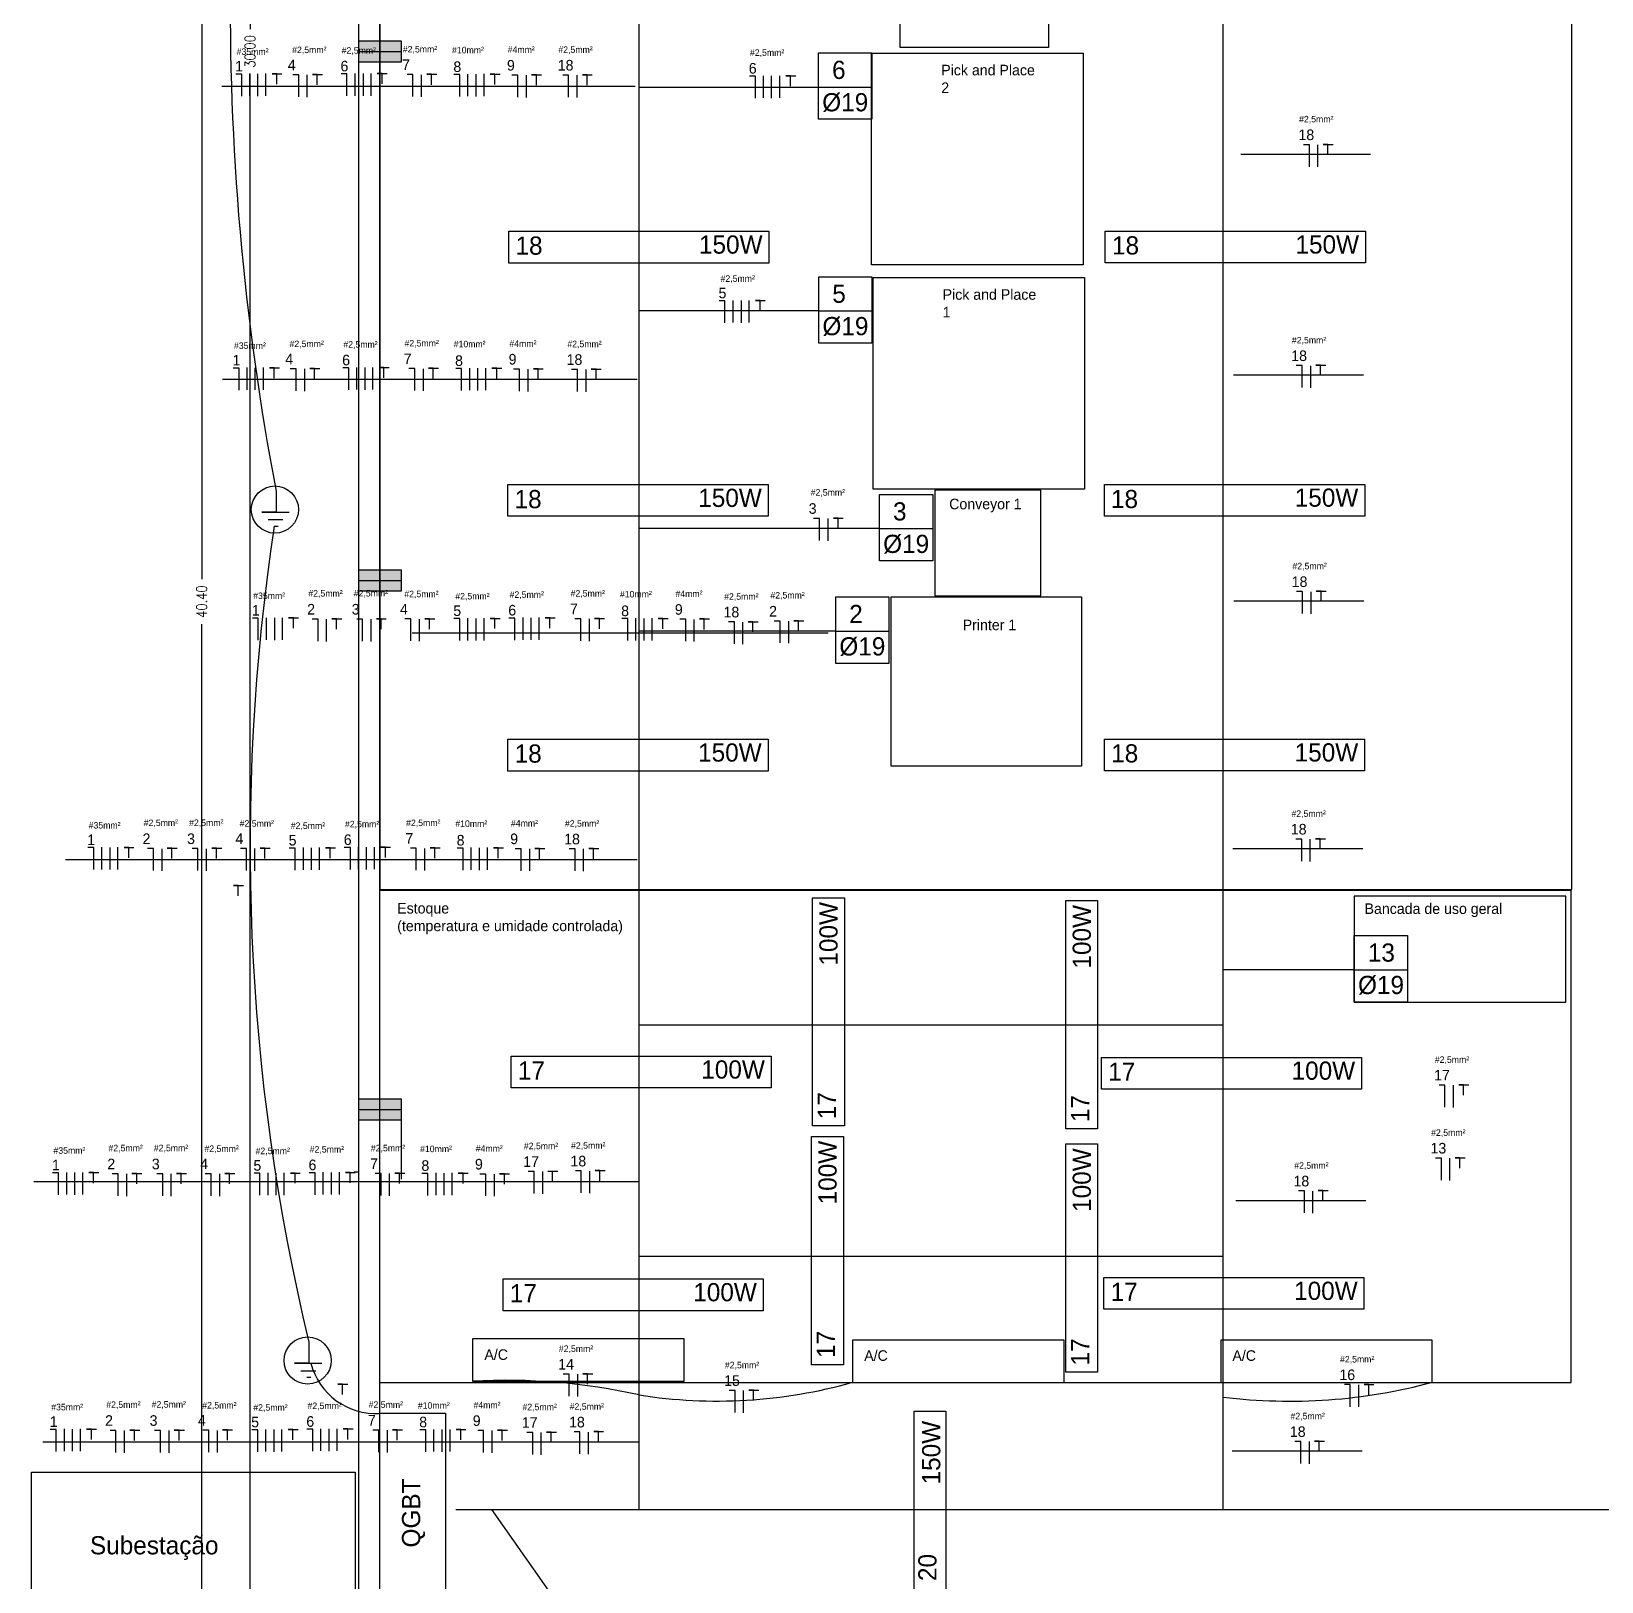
# Model space of a CAD drawing. Extents: x -4780 to 4154, y -1673 to 3208.
# Drawn here: x 557.75 to 572.59, y -464.11 to -449.46 of the extents above; entities that cross this region are included whole.
import ezdxf

# ---------------------------------------------------------------- set-up
doc = ezdxf.new("R2010")
doc.units = 0
doc.header["$MEASUREMENT"] = 0
doc.header["$PDMODE"] = 34
for name, color, linetype in [('Condutores', 6, 'Continuous'), ('COTAS', 5, 'Continuous'), ('eletrico', 3, 'Continuous'), ('ELETROCALHAS', 3, 'TRACKS'), ('ELÉTRICO', 3, 'Continuous'), ('FUND-ESTACA20T', 30, 'Continuous'), ('MAQUINAS', 7, 'Continuous'), ('PENA01', 1, 'Continuous'), ('PENA02', 2, 'Continuous'), ('pena06', 4, 'Continuous')]:
    doc.layers.add(name, color=color, linetype=linetype)
doc.styles.add('CALIXTO', font='txt')
doc.styles.add('PADRÃO', font='', dxfattribs={"height": 0.2})
doc.styles.add('REGUA80', font='GOTHIC.TTF')
doc.styles.add('ROMANS', font='romand.shx', dxfattribs={"width": 0.8})
doc.styles.get('PADRÃO').set_extended_font_data('AvantGarde Bk BT')
doc.linetypes.add('TRACKS', pattern='A,0.15,[130,ltypeshp.shx,S=0.25,R=0,X=0,Y=0],0.15', length=0.3)
doc.dimstyles.new('CORTE100', dxfattribs={"dimtxt": 0.1, "dimasz": 0.04, "dimexe": 0.08, "dimexo": 0.02, "dimgap": 0.05, "dimtad": 0, "dimzin": 4, "dimdsep": 46, "dimtxsty": 'ROMANS', "dimblk1": 'DOT', "dimblk2": 'DOT', "dimsah": 1, "dimcen": 0.09, "dimclrd": 30, "dimclre": 30, "dimclrt": 5, "dimadec": 0, "dimazin": 0, "dimtfac": 1, "dimtofl": 0, "dimtmove": 2, "dimatfit": 3, "dimldrblk": 'DOT', "dimfxl": 1, "dimtolj": 1, "dimtzin": 0, "dimarcsym": 0})
doc.dimstyles.new('INTERNA', dxfattribs={"dimscale": 0, "dimtxt": 0.15, "dimasz": 0.1, "dimexe": 0.1, "dimexo": 0.16, "dimgap": 0.09, "dimtad": 1, "dimzin": 4, "dimdsep": 46, "dimtxsty": 'ROMANS', "dimblk1": 'OBLIQUE', "dimblk2": 'OBLIQUE', "dimsah": 1, "dimcen": 0.09, "dimse1": 1, "dimse2": 1, "dimsd1": 1, "dimsd2": 1, "dimclrd": 4, "dimclre": 4, "dimadec": 0, "dimazin": 0, "dimtfac": 0.666667, "dimtofl": 0, "dimtmove": 2, "dimatfit": 3, "dimldrblk": 'OBLIQUE', "dimfxl": 1, "dimtolj": 1, "dimtzin": 0, "dimarcsym": 0})

# ---------------------------------------------------------------- blocks, each defined once
blk = doc.blocks.new('DOT')
at = {"layer": 'PENA01', "color": 0, "linetype": 'ByBlock'}
blk.add_line((-0.5, 0), (-1, 0), dxfattribs=at)
at = {"layer": 'PENA01', "color": 0, "linetype": 'ByBlock', "const_width": 0.5}
blk.add_lwpolyline([(-0.25, 0, 1), (0.25, 0, 1)], format="xyb", close=True, dxfattribs=at)
blk = doc.blocks.new('*D248')
at = {"layer": 'COTAS', "color": 30, "linetype": 'Continuous', "lineweight": -2, "transparency": 16777216}
for p, q in [((560.828, -434.646), (559.74, -434.646)), ((559.82, -434.686), (559.82, -449.434)), ((559.82, -464.606), (559.82, -449.858)), ((560.828, -464.646), (559.74, -464.646))]:
    blk.add_line(p, q, dxfattribs=at)
at = {"layer": 'DEFPOINTS', "color": 0, "linetype": 'Continuous', "transparency": 16777216}
for p in [(560.848, -434.646), (559.82, -464.646), (560.848, -464.646)]:
    blk.add_point(p, dxfattribs=at)
at = {"layer": 'COTAS', "color": 30, "linetype": 'Continuous', "lineweight": -2, "transparency": 16777216, "xscale": 0.04, "yscale": 0.04, "zscale": 0.04}
for p, rotation in [((559.82, -434.646), 90), ((559.82, -464.646), 270)]:
    blk.add_blockref('DOT', p, dxfattribs=dict(at, rotation=rotation))
at = {"layer": 'COTAS', "color": 5, "linetype": 'Continuous', "transparency": 16777216, "insert": (559.82, -449.646), "char_height": 0.1, "attachment_point": 5, "rotation": 90, "style": 'ROMANS'}
blk.add_mtext('\\A1;30.00', dxfattribs=at)
blk = doc.blocks.new('*D298')
at = {"color": 30, "linetype": 'Continuous', "lineweight": -2, "transparency": 16777216}
for p, q in [((559.8, -434.646), (559.283, -434.646)), ((559.363, -434.686), (559.363, -454.634)), ((559.363, -475.006), (559.363, -455.058)), ((559.8, -475.046), (559.283, -475.046))]:
    blk.add_line(p, q, dxfattribs=at)
at = {"layer": 'DEFPOINTS', "color": 0, "linetype": 'Continuous', "transparency": 16777216}
for p in [(559.363, -434.646), (559.82, -434.646), (559.82, -475.046)]:
    blk.add_point(p, dxfattribs=at)
at = {"color": 30, "linetype": 'Continuous', "lineweight": -2, "transparency": 16777216, "xscale": 0.04, "yscale": 0.04, "zscale": 0.04}
for p, rotation in [((559.363, -434.646), 90), ((559.363, -475.046), 270)]:
    blk.add_blockref('DOT', p, dxfattribs=dict(at, rotation=rotation))
at = {"color": 5, "linetype": 'Continuous', "transparency": 16777216, "insert": (559.363, -454.846), "char_height": 0.1, "attachment_point": 5, "rotation": 90, "style": 'ROMANS'}
blk.add_mtext('\\A1;40.40', dxfattribs=at)
blk = doc.blocks.new('*D332')
at = {"layer": 'DEFPOINTS', "color": 0, "linetype": 'Continuous', "transparency": 16777216}
for p in [(561.048, -439.896), (561.171, -439.896), (561.048, -464.646)]:
    blk.add_point(p, dxfattribs=at)
at = {"layer": 'COTAS', "color": 0, "linetype": 'Continuous', "transparency": 16777216, "insert": (561.171, -440.199), "char_height": 0.15, "attachment_point": 5, "rotation": 90, "style": 'ROMANS'}
blk.add_mtext('\\A1;24.75', dxfattribs=at)
blk = doc.blocks.new('_OBLIQUE')
at = {"color": 0, "linetype": 'ByBlock'}
blk.add_line((-0.5, -0.5), (0.5, 0.5), dxfattribs=at)

msp = doc.modelspace()

# ---------------------------------------------------------------- hatches: boundary and pattern name
at = {"layer": 'FUND-ESTACA20T', "linetype": 'Continuous'}
h = msp.add_hatch(color=256, dxfattribs=at)
h.paths.add_polyline_path([(561.248, -449.546), (561.048, -449.546), (561.048, -449.646), (561.248, -449.646)])
h.paths.add_polyline_path([(561.248, -449.646), (561.048, -449.646), (561.048, -449.746), (561.248, -449.746)])
h.paths.add_polyline_path([(561.048, -449.646), (560.848, -449.646), (560.848, -449.746), (561.048, -449.746)])
h.paths.add_polyline_path([(561.048, -449.546), (560.848, -449.546), (560.848, -449.646), (561.048, -449.646)])
h = msp.add_hatch(color=256, dxfattribs=at)
h.paths.add_polyline_path([(561.248, -454.546), (561.048, -454.546), (561.048, -454.646), (561.248, -454.646)])
h.paths.add_polyline_path([(561.248, -454.646), (561.048, -454.646), (561.048, -454.746), (561.248, -454.746)])
h.paths.add_polyline_path([(561.048, -454.646), (560.848, -454.646), (560.848, -454.746), (561.048, -454.746)])
h.paths.add_polyline_path([(561.048, -454.546), (560.848, -454.546), (560.848, -454.646), (561.048, -454.646)])
h = msp.add_hatch(color=256, dxfattribs=at)
h.paths.add_polyline_path([(561.248, -459.546), (561.048, -459.546), (561.048, -459.646), (561.248, -459.646)])
h.paths.add_polyline_path([(561.248, -459.646), (561.048, -459.646), (561.048, -459.746), (561.248, -459.746)])
h.paths.add_polyline_path([(561.048, -459.646), (560.848, -459.646), (560.848, -459.746), (561.048, -459.746)])
h.paths.add_polyline_path([(561.048, -459.546), (560.848, -459.546), (560.848, -459.646), (561.048, -459.646)])

# ---------------------------------------------------------------- linework, layer by layer
at = {"layer": 'Condutores', "ltscale": 0.015}
for p, q in [((559.741, -449.86), (559.685, -449.86)), ((559.741, -450.067), (559.741, -449.86)), ((559.818, -450.065), (559.818, -449.855)), ((559.895, -450.067), (559.895, -449.857)), ((559.97, -450.065), (559.97, -449.855)), ((560.072, -449.857), (560.028, -449.857)), ((560.028, -449.857), (560.122, -449.857)), ((560.072, -449.955), (560.072, -449.857)), ((560.28, -449.867), (560.224, -449.867)), ((560.28, -450.075), (560.28, -449.867)), ((560.361, -450.078), (560.361, -449.868)), ((560.455, -449.865), (560.411, -449.865)), ((560.411, -449.865), (560.505, -449.865)), ((560.455, -449.962), (560.455, -449.865)), ((560.736, -449.858), (560.68, -449.858)), ((560.736, -450.066), (560.736, -449.858)), ((560.813, -450.064), (560.813, -449.854)), ((560.891, -450.065), (560.891, -449.855)), ((560.966, -450.064), (560.966, -449.854)), ((561.068, -449.855), (561.023, -449.855)), ((561.023, -449.855), (561.117, -449.855)), ((561.068, -449.953), (561.068, -449.855)), ((561.36, -449.865), (561.304, -449.865)), ((561.36, -450.073), (561.36, -449.865)), ((561.441, -450.076), (561.441, -449.866)), ((561.535, -449.862), (561.49, -449.862)), ((561.49, -449.862), (561.584, -449.862)), ((561.535, -449.96), (561.535, -449.862)), ((561.803, -449.864), (561.747, -449.864)), ((561.803, -450.072), (561.803, -449.864)), ((561.88, -450.069), (561.88, -449.86)), ((561.958, -450.071), (561.958, -449.861)), ((562.033, -450.069), (562.033, -449.859)), ((562.135, -449.861), (562.09, -449.861)), ((562.09, -449.861), (562.184, -449.861)), ((562.135, -449.959), (562.135, -449.861)), ((562.351, -449.87), (562.295, -449.87)), ((562.351, -450.077), (562.351, -449.87)), ((562.432, -450.08), (562.432, -449.871)), ((562.526, -449.867), (562.481, -449.867)), ((562.481, -449.867), (562.575, -449.867)), ((562.526, -449.965), (562.526, -449.867)), ((562.831, -449.869), (562.775, -449.869)), ((562.831, -450.077), (562.831, -449.869)), ((562.912, -450.08), (562.912, -449.87)), ((563.006, -449.867), (562.961, -449.867)), ((562.961, -449.867), (563.055, -449.867)), ((563.006, -449.964), (563.006, -449.867)), ((564.596, -449.879), (564.54, -449.879)), ((564.596, -450.087), (564.596, -449.879)), ((564.673, -450.084), (564.673, -449.875)), ((564.75, -450.086), (564.75, -449.876)), ((564.826, -450.084), (564.826, -449.875)), ((564.927, -449.876), (564.883, -449.876)), ((564.883, -449.876), (564.977, -449.876)), ((564.927, -449.974), (564.927, -449.876)), ((569.832, -450.527), (569.776, -450.527)), ((569.832, -450.735), (569.832, -450.527)), ((569.913, -450.738), (569.913, -450.528)), ((570.007, -450.524), (569.962, -450.524)), ((569.962, -450.524), (570.056, -450.524)), ((570.007, -450.622), (570.007, -450.524)), ((564.309, -452.004), (564.253, -452.004)), ((564.309, -452.212), (564.309, -452.004)), ((564.386, -452.209), (564.386, -451.999)), ((564.464, -452.211), (564.464, -452.001)), ((564.539, -452.209), (564.539, -451.999)), ((564.641, -452.001), (564.596, -452.001)), ((564.596, -452.001), (564.69, -452.001)), ((564.641, -452.099), (564.641, -452.001)), ((559.793, -452.844), (559.793, -452.634)), ((559.87, -452.845), (559.87, -452.636)), ((559.946, -452.844), (559.946, -452.634)), ((560.047, -452.636), (560.003, -452.636)), ((560.003, -452.636), (560.097, -452.636)), ((560.047, -452.733), (560.047, -452.636)), ((560.753, -452.637), (560.697, -452.637)), ((560.753, -452.845), (560.753, -452.637)), ((560.83, -452.842), (560.83, -452.633)), ((560.907, -452.844), (560.907, -452.634)), ((560.982, -452.842), (560.982, -452.632)), ((561.084, -452.634), (561.04, -452.634)), ((561.04, -452.634), (561.134, -452.634)), ((561.084, -452.732), (561.084, -452.634)), ((569.764, -452.615), (569.707, -452.615)), ((569.764, -452.823), (569.764, -452.615)), ((569.845, -452.826), (569.845, -452.616)), ((569.938, -452.612), (569.894, -452.612)), ((569.894, -452.612), (569.988, -452.612)), ((569.938, -452.71), (569.938, -452.612)), ((559.716, -452.638), (559.66, -452.638)), ((559.716, -452.846), (559.716, -452.638)), ((560.256, -452.646), (560.199, -452.646)), ((560.256, -452.854), (560.256, -452.646)), ((560.337, -452.857), (560.337, -452.647)), ((560.43, -452.643), (560.386, -452.643)), ((560.386, -452.643), (560.48, -452.643)), ((560.43, -452.741), (560.43, -452.643)), ((561.376, -452.644), (561.32, -452.644)), ((561.376, -452.852), (561.376, -452.644)), ((561.458, -452.855), (561.458, -452.645)), ((561.551, -452.641), (561.507, -452.641)), ((561.507, -452.641), (561.601, -452.641)), ((561.551, -452.739), (561.551, -452.641)), ((561.82, -452.643), (561.764, -452.643)), ((561.82, -452.85), (561.82, -452.643)), ((561.897, -452.848), (561.897, -452.638)), ((561.974, -452.85), (561.974, -452.64)), ((562.049, -452.848), (562.049, -452.638)), ((562.151, -452.64), (562.106, -452.64)), ((562.106, -452.64), (562.2, -452.64)), ((562.151, -452.738), (562.151, -452.64)), ((562.367, -452.648), (562.311, -452.648)), ((562.367, -452.856), (562.367, -452.648)), ((562.449, -452.859), (562.449, -452.649)), ((562.542, -452.646), (562.498, -452.646)), ((562.498, -452.646), (562.592, -452.646)), ((562.542, -452.743), (562.542, -452.646)), ((562.915, -452.651), (562.859, -452.651)), ((562.915, -452.859), (562.915, -452.651)), ((562.996, -452.862), (562.996, -452.653)), ((563.09, -452.649), (563.045, -452.649)), ((563.045, -452.649), (563.139, -452.649)), ((563.09, -452.746), (563.09, -452.649)), ((565.203, -454.059), (565.147, -454.059)), ((565.203, -454.267), (565.203, -454.059)), ((565.284, -454.27), (565.284, -454.06)), ((565.378, -454.056), (565.333, -454.056)), ((565.333, -454.056), (565.427, -454.056)), ((565.378, -454.154), (565.378, -454.056)), ((569.768, -454.751), (569.712, -454.751)), ((569.768, -454.959), (569.768, -454.751)), ((569.849, -454.962), (569.849, -454.752)), ((569.943, -454.748), (569.898, -454.748)), ((569.898, -454.748), (569.992, -454.748)), ((569.943, -454.846), (569.943, -454.748)), ((559.898, -455.003), (559.842, -455.003)), ((559.898, -455.21), (559.898, -455.003)), ((559.975, -455.208), (559.975, -454.998)), ((560.053, -455.21), (560.053, -455)), ((560.128, -455.208), (560.128, -454.998)), ((560.23, -455), (560.185, -455)), ((560.185, -455), (560.279, -455)), ((560.23, -455.098), (560.23, -455)), ((560.463, -455.011), (560.406, -455.011)), ((560.463, -455.219), (560.463, -455.011)), ((560.544, -455.222), (560.544, -455.012)), ((560.637, -455.008), (560.593, -455.008)), ((560.593, -455.008), (560.687, -455.008)), ((560.637, -455.106), (560.637, -455.008)), ((560.884, -455.011), (560.828, -455.011)), ((560.884, -455.219), (560.884, -455.011)), ((560.965, -455.222), (560.965, -455.012)), ((561.059, -455.008), (561.014, -455.008)), ((561.014, -455.008), (561.108, -455.008)), ((561.059, -455.106), (561.059, -455.008)), ((561.34, -455.01), (561.284, -455.01)), ((561.34, -455.218), (561.34, -455.01)), ((561.422, -455.221), (561.422, -455.011)), ((561.515, -455.008), (561.471, -455.008)), ((561.471, -455.008), (561.565, -455.008)), ((561.515, -455.105), (561.515, -455.008)), ((561.802, -455.006), (561.746, -455.006)), ((561.802, -455.214), (561.802, -455.006)), ((561.879, -455.212), (561.879, -455.002)), ((561.957, -455.213), (561.957, -455.004)), ((562.032, -455.212), (562.032, -455.002)), ((562.134, -455.004), (562.089, -455.004)), ((562.089, -455.004), (562.183, -455.004)), ((562.134, -455.101), (562.134, -455.004)), ((562.323, -455.001), (562.267, -455.001)), ((562.323, -455.209), (562.323, -455.001)), ((562.4, -455.207), (562.4, -454.997)), ((562.478, -455.208), (562.478, -454.999)), ((562.553, -455.207), (562.553, -454.997)), ((562.655, -454.998), (562.61, -454.998)), ((562.61, -454.998), (562.704, -454.998)), ((562.655, -455.096), (562.655, -454.998)), ((562.947, -455.008), (562.891, -455.008)), ((562.947, -455.216), (562.947, -455.008)), ((563.028, -455.219), (563.028, -455.009)), ((563.122, -455.005), (563.077, -455.005)), ((563.077, -455.005), (563.171, -455.005)), ((563.122, -455.103), (563.122, -455.005)), ((563.39, -455.007), (563.334, -455.007)), ((563.39, -455.215), (563.39, -455.007)), ((563.467, -455.212), (563.467, -455.003)), ((563.544, -455.214), (563.544, -455.004)), ((563.62, -455.212), (563.62, -455.002)), ((563.721, -455.004), (563.677, -455.004)), ((563.677, -455.004), (563.771, -455.004)), ((563.721, -455.102), (563.721, -455.004)), ((564.113, -455.01), (564.068, -455.01)), ((564.068, -455.01), (564.162, -455.01)), ((564.113, -455.108), (564.113, -455.01)), ((563.938, -455.013), (563.882, -455.013)), ((563.938, -455.22), (563.938, -455.013)), ((564.019, -455.223), (564.019, -455.014)), ((564.398, -455.038), (564.342, -455.038)), ((564.398, -455.246), (564.398, -455.038)), ((564.479, -455.249), (564.479, -455.039)), ((564.573, -455.036), (564.528, -455.036)), ((564.528, -455.036), (564.622, -455.036)), ((564.573, -455.133), (564.573, -455.036)), ((564.829, -455.03), (564.773, -455.03)), ((564.829, -455.237), (564.829, -455.03)), ((564.911, -455.24), (564.911, -455.031)), ((565.004, -455.027), (564.96, -455.027)), ((564.96, -455.027), (565.054, -455.027)), ((565.004, -455.125), (565.004, -455.027)), ((569.934, -457.088), (569.89, -457.088)), ((569.89, -457.088), (569.984, -457.088)), ((569.934, -457.185), (569.934, -457.088)), ((558.343, -457.171), (558.287, -457.171)), ((558.343, -457.379), (558.343, -457.171)), ((558.42, -457.377), (558.42, -457.167)), ((558.497, -457.379), (558.497, -457.169)), ((558.572, -457.377), (558.572, -457.167)), ((558.674, -457.169), (558.629, -457.169)), ((558.629, -457.169), (558.723, -457.169)), ((558.674, -457.267), (558.674, -457.169)), ((558.907, -457.18), (558.851, -457.18)), ((558.907, -457.388), (558.907, -457.18)), ((558.988, -457.391), (558.988, -457.181)), ((559.082, -457.177), (559.037, -457.177)), ((559.037, -457.177), (559.131, -457.177)), ((559.082, -457.275), (559.082, -457.177)), ((559.328, -457.18), (559.272, -457.18)), ((559.328, -457.388), (559.328, -457.18)), ((559.41, -457.391), (559.41, -457.181)), ((559.503, -457.177), (559.459, -457.177)), ((559.459, -457.177), (559.553, -457.177)), ((559.503, -457.275), (559.503, -457.177)), ((559.785, -457.179), (559.729, -457.179)), ((559.785, -457.387), (559.785, -457.179)), ((559.866, -457.39), (559.866, -457.18)), ((559.96, -457.176), (559.915, -457.176)), ((559.915, -457.176), (560.009, -457.176)), ((559.96, -457.274), (559.96, -457.176)), ((560.247, -457.175), (560.191, -457.175)), ((560.247, -457.383), (560.247, -457.175)), ((560.324, -457.381), (560.324, -457.171)), ((560.401, -457.382), (560.401, -457.172)), ((560.476, -457.38), (560.476, -457.171)), ((560.578, -457.172), (560.534, -457.172)), ((560.534, -457.172), (560.628, -457.172)), ((560.578, -457.27), (560.578, -457.172)), ((560.768, -457.17), (560.711, -457.17)), ((560.768, -457.378), (560.768, -457.17)), ((560.845, -457.376), (560.845, -457.166)), ((560.922, -457.377), (560.922, -457.167)), ((560.997, -457.375), (560.997, -457.166)), ((561.099, -457.167), (561.054, -457.167)), ((561.054, -457.167), (561.148, -457.167)), ((561.099, -457.265), (561.099, -457.167)), ((561.391, -457.177), (561.335, -457.177)), ((561.391, -457.385), (561.391, -457.177)), ((561.472, -457.388), (561.472, -457.178)), ((561.566, -457.174), (561.521, -457.174)), ((561.521, -457.174), (561.616, -457.174)), ((561.566, -457.272), (561.566, -457.174)), ((561.834, -457.176), (561.778, -457.176)), ((561.834, -457.384), (561.834, -457.176)), ((561.911, -457.381), (561.911, -457.171)), ((561.989, -457.383), (561.989, -457.173)), ((562.064, -457.381), (562.064, -457.171)), ((562.166, -457.173), (562.121, -457.173)), ((562.121, -457.173), (562.215, -457.173)), ((562.166, -457.271), (562.166, -457.173)), ((562.382, -457.181), (562.326, -457.181)), ((562.382, -457.389), (562.382, -457.181)), ((562.463, -457.392), (562.463, -457.183)), ((562.557, -457.179), (562.512, -457.179)), ((562.512, -457.179), (562.606, -457.179)), ((562.557, -457.276), (562.557, -457.179)), ((562.892, -457.183), (562.836, -457.183)), ((562.892, -457.391), (562.892, -457.183)), ((562.973, -457.394), (562.973, -457.184)), ((563.067, -457.18), (563.022, -457.18)), ((563.022, -457.18), (563.116, -457.18)), ((563.067, -457.278), (563.067, -457.18)), ((569.76, -457.09), (569.703, -457.09)), ((569.76, -457.298), (569.76, -457.09)), ((569.841, -457.301), (569.841, -457.091)), ((571.114, -459.415), (571.058, -459.415)), ((571.114, -459.623), (571.114, -459.415)), ((571.195, -459.626), (571.195, -459.416)), ((571.289, -459.413), (571.245, -459.413)), ((571.245, -459.413), (571.339, -459.413)), ((571.289, -459.51), (571.289, -459.413)), ((571.08, -460.105), (571.024, -460.105)), ((571.08, -460.313), (571.08, -460.105)), ((571.161, -460.316), (571.161, -460.106)), ((571.255, -460.102), (571.21, -460.102)), ((571.21, -460.102), (571.304, -460.102)), ((571.255, -460.2), (571.255, -460.102)), ((558.01, -460.246), (557.953, -460.246)), ((558.01, -460.453), (558.01, -460.246)), ((558.087, -460.451), (558.087, -460.241)), ((558.164, -460.453), (558.164, -460.243)), ((558.239, -460.451), (558.239, -460.241)), ((558.341, -460.243), (558.296, -460.243)), ((558.296, -460.243), (558.39, -460.243)), ((558.341, -460.341), (558.341, -460.243)), ((558.574, -460.254), (558.518, -460.254)), ((558.574, -460.462), (558.574, -460.254)), ((558.655, -460.465), (558.655, -460.255)), ((558.749, -460.251), (558.704, -460.251)), ((558.704, -460.251), (558.798, -460.251)), ((558.749, -460.349), (558.749, -460.251)), ((558.995, -460.254), (558.939, -460.254)), ((558.995, -460.462), (558.995, -460.254)), ((559.076, -460.465), (559.076, -460.255)), ((559.17, -460.251), (559.125, -460.251)), ((559.125, -460.251), (559.22, -460.251)), ((559.17, -460.349), (559.17, -460.251)), ((559.452, -460.253), (559.396, -460.253)), ((559.452, -460.461), (559.452, -460.253)), ((559.533, -460.464), (559.533, -460.254)), ((559.627, -460.251), (559.582, -460.251)), ((559.582, -460.251), (559.676, -460.251)), ((559.627, -460.348), (559.627, -460.251)), ((559.914, -460.249), (559.858, -460.249)), ((559.914, -460.457), (559.914, -460.249)), ((559.991, -460.455), (559.991, -460.245)), ((560.068, -460.456), (560.068, -460.247)), ((560.143, -460.455), (560.143, -460.245)), ((560.245, -460.247), (560.201, -460.247)), ((560.201, -460.247), (560.295, -460.247)), ((560.245, -460.344), (560.245, -460.247)), ((560.434, -460.244), (560.378, -460.244)), ((560.434, -460.452), (560.434, -460.244)), ((560.511, -460.45), (560.511, -460.24)), ((560.589, -460.451), (560.589, -460.241)), ((560.664, -460.45), (560.664, -460.24)), ((560.766, -460.241), (560.721, -460.241)), ((560.721, -460.241), (560.815, -460.241)), ((560.766, -460.339), (560.766, -460.241)), ((560.848, -460.237), (560.803, -460.237)), ((561.058, -460.251), (561.002, -460.251)), ((561.058, -460.459), (561.058, -460.251)), ((561.139, -460.462), (561.139, -460.252)), ((561.233, -460.248), (561.188, -460.248)), ((561.188, -460.248), (561.282, -460.248)), ((561.233, -460.346), (561.233, -460.248)), ((561.501, -460.25), (561.445, -460.25)), ((561.501, -460.458), (561.501, -460.25)), ((561.578, -460.455), (561.578, -460.246)), ((561.656, -460.457), (561.656, -460.247)), ((561.731, -460.455), (561.731, -460.245)), ((561.833, -460.247), (561.788, -460.247)), ((561.788, -460.247), (561.882, -460.247)), ((561.833, -460.345), (561.833, -460.247)), ((562.049, -460.256), (561.993, -460.256)), ((562.049, -460.463), (562.049, -460.256)), ((562.13, -460.466), (562.13, -460.257)), ((562.224, -460.253), (562.179, -460.253)), ((562.179, -460.253), (562.273, -460.253)), ((562.224, -460.351), (562.224, -460.253)), ((562.505, -460.232), (562.449, -460.232)), ((562.505, -460.439), (562.505, -460.232)), ((562.586, -460.442), (562.586, -460.233)), ((562.635, -460.229), (562.729, -460.229)), ((562.68, -460.327), (562.68, -460.229)), ((562.951, -460.227), (562.895, -460.227)), ((562.951, -460.435), (562.951, -460.227)), ((563.032, -460.438), (563.032, -460.228)), ((563.126, -460.224), (563.081, -460.224)), ((563.081, -460.224), (563.175, -460.224)), ((563.126, -460.322), (563.126, -460.224)), ((569.785, -460.416), (569.729, -460.416)), ((569.785, -460.624), (569.785, -460.416)), ((569.866, -460.627), (569.866, -460.417)), ((569.96, -460.413), (569.915, -460.413)), ((569.915, -460.413), (570.009, -460.413)), ((569.96, -460.511), (569.96, -460.413)), ((562.836, -462.147), (562.78, -462.147)), ((562.836, -462.355), (562.836, -462.147)), ((562.917, -462.358), (562.917, -462.148)), ((563.011, -462.144), (562.966, -462.144)), ((562.966, -462.144), (563.06, -462.144)), ((563.011, -462.242), (563.011, -462.144)), ((570.219, -462.247), (570.163, -462.247)), ((570.219, -462.455), (570.219, -462.247)), ((570.3, -462.458), (570.3, -462.248)), ((570.394, -462.244), (570.349, -462.244)), ((570.349, -462.244), (570.443, -462.244)), ((570.394, -462.342), (570.394, -462.244)), ((564.404, -462.302), (564.348, -462.302)), ((564.404, -462.51), (564.404, -462.302)), ((564.485, -462.513), (564.485, -462.303)), ((564.579, -462.299), (564.534, -462.299)), ((564.534, -462.299), (564.628, -462.299)), ((564.579, -462.397), (564.579, -462.299)), ((557.989, -462.67), (557.932, -462.67)), ((557.989, -462.878), (557.989, -462.67)), ((558.066, -462.876), (558.066, -462.666)), ((558.143, -462.877), (558.143, -462.668)), ((558.218, -462.876), (558.218, -462.666)), ((558.32, -462.668), (558.275, -462.668)), ((558.275, -462.668), (558.369, -462.668)), ((558.32, -462.765), (558.32, -462.668)), ((558.553, -462.679), (558.497, -462.679)), ((558.553, -462.887), (558.553, -462.679)), ((558.634, -462.89), (558.634, -462.68)), ((558.728, -462.676), (558.683, -462.676)), ((558.683, -462.676), (558.777, -462.676)), ((558.728, -462.774), (558.728, -462.676)), ((558.974, -462.679), (558.918, -462.679)), ((558.974, -462.887), (558.974, -462.679)), ((559.055, -462.89), (559.055, -462.68)), ((559.149, -462.676), (559.104, -462.676)), ((559.104, -462.676), (559.199, -462.676)), ((559.149, -462.774), (559.149, -462.676)), ((559.431, -462.678), (559.375, -462.678)), ((559.431, -462.886), (559.431, -462.678)), ((559.512, -462.889), (559.512, -462.679)), ((559.606, -462.675), (559.561, -462.675)), ((559.561, -462.675), (559.655, -462.675)), ((559.606, -462.773), (559.606, -462.675)), ((559.893, -462.674), (559.837, -462.674)), ((559.893, -462.882), (559.893, -462.674)), ((559.97, -462.879), (559.97, -462.67)), ((560.047, -462.881), (560.047, -462.671)), ((560.122, -462.879), (560.122, -462.67)), ((560.224, -462.671), (560.18, -462.671)), ((560.18, -462.671), (560.274, -462.671)), ((560.224, -462.769), (560.224, -462.671)), ((560.413, -462.669), (560.357, -462.669)), ((560.413, -462.877), (560.413, -462.669)), ((560.49, -462.874), (560.49, -462.665)), ((560.568, -462.876), (560.568, -462.666)), ((560.643, -462.874), (560.643, -462.665)), ((560.745, -462.666), (560.7, -462.666)), ((560.7, -462.666), (560.794, -462.666)), ((560.745, -462.764), (560.745, -462.666)), ((561.037, -462.676), (560.981, -462.676)), ((561.037, -462.884), (561.037, -462.676)), ((561.118, -462.887), (561.118, -462.677)), ((561.212, -462.673), (561.167, -462.673)), ((561.167, -462.673), (561.261, -462.673)), ((561.212, -462.771), (561.212, -462.673)), ((561.48, -462.675), (561.424, -462.675)), ((561.48, -462.882), (561.48, -462.675)), ((561.557, -462.88), (561.557, -462.67)), ((561.635, -462.882), (561.635, -462.672)), ((561.71, -462.88), (561.71, -462.67)), ((561.812, -462.672), (561.767, -462.672)), ((561.767, -462.672), (561.861, -462.672)), ((561.812, -462.77), (561.812, -462.672)), ((562.028, -462.68), (561.972, -462.68)), ((562.028, -462.888), (562.028, -462.68)), ((562.109, -462.891), (562.109, -462.681)), ((562.203, -462.678), (562.158, -462.678)), ((562.158, -462.678), (562.252, -462.678)), ((562.203, -462.775), (562.203, -462.678)), ((562.492, -462.698), (562.436, -462.698)), ((562.492, -462.906), (562.492, -462.698)), ((562.573, -462.909), (562.573, -462.7)), ((562.667, -462.696), (562.622, -462.696)), ((562.622, -462.696), (562.716, -462.696)), ((562.667, -462.793), (562.667, -462.696)), ((562.938, -462.694), (562.882, -462.694)), ((562.938, -462.902), (562.938, -462.694)), ((563.019, -462.905), (563.019, -462.695)), ((563.113, -462.691), (563.068, -462.691)), ((563.068, -462.691), (563.162, -462.691)), ((563.113, -462.789), (563.113, -462.691)), ((569.751, -462.784), (569.695, -462.784)), ((569.751, -462.992), (569.751, -462.784)), ((569.832, -462.995), (569.832, -462.785)), ((569.926, -462.781), (569.881, -462.781)), ((569.881, -462.781), (569.975, -462.781)), ((569.926, -462.879), (569.926, -462.781))]:
    msp.add_line(p, q, dxfattribs=at)
at = {"layer": 'Condutores'}
for p, q in [((563.461, -449.977), (559.552, -449.977)), ((570.411, -450.619), (569.183, -450.619)), ((563.479, -452.748), (559.56, -452.748)), ((570.343, -452.707), (569.115, -452.707)), ((570.348, -454.843), (569.119, -454.843)), ((565.285, -455.145), (561.352, -455.145)), ((570.339, -457.183), (569.11, -457.183)), ((563.478, -457.285), (558.075, -457.285)), ((563.498, -460.33), (557.776, -460.33)), ((570.365, -460.509), (569.136, -460.509)), ((563.498, -462.791), (557.861, -462.791)), ((570.331, -462.877), (569.102, -462.877)), ((562.86, -464.5), (562.106, -463.428))]:
    msp.add_line(p, q, dxfattribs=at)
at = {"layer": 'COTAS', "linetype": 'Continuous'}
msp.add_line((561.248, -459.746), (561.248, -460.305), dxfattribs=at)
at = {"layer": 'ELETROCALHAS'}
for p, q in [((563.498, -463.428), (563.498, -436.113)), ((569.019, -463.425), (569.019, -436.111)), ((563.495, -458.845), (569.016, -458.845)), ((563.498, -461.031), (569.019, -461.031)), ((561.766, -463.428), (576.281, -463.428))]:
    msp.add_line(p, q, dxfattribs=at)
at = {"layer": 'ELÉTRICO'}
for p, q in [((563.498, -449.982), (565.194, -449.982)), ((565.194, -449.982), (565.696, -449.982)), ((565.196, -452.098), (563.498, -452.098)), ((565.196, -452.098), (565.698, -452.098)), ((560.066, -453.801), (560.066, -453.999)), ((560.066, -453.999), (559.931, -453.999)), ((559.931, -453.999), (560.066, -453.999)), ((559.992, -454.071), (560.131, -454.071)), ((560.066, -453.999), (560.066, -453.999)), ((560.066, -453.999), (560.19, -453.999)), ((560.049, -454.132), (560.085, -454.132)), ((565.769, -454.155), (563.498, -454.155)), ((565.769, -454.155), (566.272, -454.155)), ((565.356, -455.125), (563.498, -455.125)), ((565.356, -455.125), (565.858, -455.125)), ((570.257, -458.325), (569.019, -458.325)), ((570.257, -458.325), (570.76, -458.325)), ((560.375, -461.845), (560.375, -462.043)), ((560.375, -462.043), (560.24, -462.043)), ((560.24, -462.043), (560.375, -462.043)), ((560.301, -462.115), (560.441, -462.115)), ((560.375, -462.043), (560.375, -462.043)), ((560.375, -462.043), (560.499, -462.043)), ((560.358, -462.176), (560.394, -462.176))]:
    msp.add_line(p, q, dxfattribs=at)
at = {"layer": 'ELÉTRICO', "ltscale": 0.015}
for p, q in [((559.708, -457.53), (559.663, -457.53)), ((559.663, -457.53), (559.757, -457.53)), ((559.708, -457.627), (559.708, -457.53)), ((560.694, -462.242), (560.649, -462.242)), ((560.649, -462.242), (560.743, -462.242)), ((560.694, -462.339), (560.694, -462.242))]:
    msp.add_line(p, q, dxfattribs=at)
at = {"layer": 'ELÉTRICO'}
for points in [[(565.194, -449.659), (565.696, -449.659), (565.696, -450.287), (565.194, -450.287)], [(562.265, -451.346), (564.724, -451.346), (564.724, -451.646), (562.265, -451.646)], [(567.903, -451.345), (570.362, -451.345), (570.362, -451.644), (567.903, -451.644)], [(565.196, -451.775), (565.698, -451.775), (565.698, -452.404), (565.196, -452.404)], [(562.258, -453.739), (564.717, -453.739), (564.717, -454.039), (562.258, -454.039)], [(567.896, -453.738), (570.355, -453.738), (570.355, -454.038), (567.896, -454.038)], [(565.769, -453.832), (566.272, -453.832), (566.272, -454.461), (565.769, -454.461)], [(565.356, -454.802), (565.858, -454.802), (565.858, -455.431), (565.356, -455.431)], [(562.257, -456.147), (564.716, -456.147), (564.716, -456.447), (562.257, -456.447)], [(567.895, -456.145), (570.354, -456.145), (570.354, -456.445), (567.895, -456.445)], [(565.137, -459.802), (565.137, -457.645), (565.437, -457.645), (565.437, -459.802)], [(567.531, -459.83), (567.531, -457.672), (567.831, -457.672), (567.831, -459.83)], [(570.257, -458.002), (570.76, -458.002), (570.76, -458.631), (570.257, -458.631)], [(562.287, -459.143), (564.746, -459.143), (564.746, -459.443), (562.287, -459.443)], [(567.867, -459.154), (570.325, -459.154), (570.325, -459.454), (567.867, -459.454)], [(565.128, -462.059), (565.128, -459.901), (565.428, -459.901), (565.428, -462.059)], [(567.531, -462.13), (567.531, -459.972), (567.831, -459.972), (567.831, -462.13)], [(567.89, -461.235), (570.348, -461.235), (570.348, -461.535), (567.89, -461.535)], [(562.211, -461.248), (564.67, -461.248), (564.67, -461.548), (562.211, -461.548)], [(561.048, -464.383), (561.048, -462.518), (561.668, -462.518), (561.668, -464.383)], [(566.096, -464.365), (566.096, -462.498), (566.396, -462.498), (566.396, -464.365)], [(557.754, -464.4), (557.754, -463.073), (560.814, -463.073), (560.814, -464.4)]]:
    msp.add_lwpolyline(points, close=True, dxfattribs=at)
for centre in [(560.055, -453.976), (560.364, -462.019)]:
    msp.add_circle(centre, 0.223, dxfattribs=at)
for centre, radius, start, end in [((583.983, -449.231), 24.35, 167.5501, 190.8172), ((579.885, -457.157), 20.065, 171.3293, 193.5088), ((561.008, -461.886), 0.634, 194.3482, 273.5868), ((562.244, -467.976), 5.77, 77.4485, 93.1806), ((564.233, -457.684), 4.718, 261.0354, 285.7548), ((569.648, -457.245), 5.158, 263.0002, 285.1311)]:
    msp.add_arc(centre, radius, start, end, dxfattribs=at)
at = {"layer": 'FUND-ESTACA20T', "linetype": 'Continuous'}
for p, q in [((560.848, -449.546), (561.248, -449.546)), ((560.848, -449.746), (560.848, -449.546)), ((560.848, -449.646), (561.248, -449.646)), ((561.048, -449.746), (561.048, -449.546)), ((561.248, -449.546), (561.248, -449.746)), ((561.248, -449.746), (560.848, -449.746)), ((560.848, -454.546), (561.248, -454.546)), ((560.848, -454.746), (560.848, -454.546)), ((561.048, -454.746), (561.048, -454.546)), ((561.248, -454.546), (561.248, -454.746)), ((560.848, -454.646), (561.248, -454.646)), ((561.248, -454.746), (560.848, -454.746)), ((560.848, -459.546), (561.248, -459.546)), ((560.848, -459.746), (560.848, -459.546)), ((561.048, -459.746), (561.048, -459.546)), ((561.248, -459.546), (561.248, -459.746)), ((560.848, -459.646), (561.248, -459.646)), ((561.248, -459.746), (560.848, -459.746))]:
    msp.add_line(p, q, dxfattribs=at)
at = {"layer": 'MAQUINAS'}
for points in [[(561.047, -457.567), (572.313, -457.567), (572.313, -434.846), (561.047, -434.846)], [(565.966, -449.609), (565.966, -442.409), (567.366, -442.409), (567.366, -449.609)], [(565.695, -449.662), (567.695, -449.662), (567.695, -451.662), (565.695, -451.662)], [(565.708, -451.783), (567.708, -451.783), (567.708, -453.783), (565.708, -453.783)], [(566.293, -454.791), (567.293, -454.791), (567.293, -453.791), (566.293, -453.791)], [(565.879, -454.8), (567.679, -454.8), (567.679, -456.4), (565.879, -456.4)], [(561.044, -462.225), (572.307, -462.225), (572.307, -457.575), (561.044, -457.575)], [(570.257, -458.631), (572.257, -458.631), (572.257, -457.631), (570.257, -457.631)], [(561.924, -461.815), (561.924, -462.215), (563.924, -462.215), (563.924, -461.815)], [(565.514, -461.825), (565.514, -462.225), (567.514, -462.225), (567.514, -461.825)], [(568.994, -461.825), (568.994, -462.225), (570.994, -462.225), (570.994, -461.825)]]:
    msp.add_lwpolyline(points, close=True, dxfattribs=at)
at = {"layer": 'PENA02'}
for p, q in [((560.848, -449.646), (561.048, -449.646)), ((560.848, -454.646), (561.048, -454.646)), ((560.848, -459.646), (561.048, -459.646))]:
    msp.add_line(p, q, dxfattribs=at)
at = {"layer": 'pena06'}
for p, q in [((560.848, -464.646), (560.848, -434.646)), ((561.048, -464.646), (561.048, -439.896))]:
    msp.add_line(p, q, dxfattribs=at)

# ---------------------------------------------------------------- texts
at = {"layer": 'Condutores', "style": 'REGUA80'}
for s, height, p in [('1', 0.1, (559.679, -449.835)), ('4', 0.1, (560.177, -449.824)), ('6', 0.1, (560.675, -449.834)), ('7', 0.1, (561.257, -449.822)), ('8', 0.1, (561.742, -449.84)), ('9', 0.1, (562.248, -449.827)), ('18', 0.1002, (562.728, -449.826)), ('6', 0.1, (564.534, -449.855)), ('18', 0.1002, (569.729, -450.484)), ('5', 0.1, (564.248, -451.979)), ('18', 0.1002, (569.661, -452.572)), ('1', 0.1, (559.654, -452.614)), ('4', 0.1, (560.153, -452.603)), ('6', 0.1, (560.691, -452.613)), ('7', 0.1, (561.273, -452.601)), ('8', 0.1, (561.758, -452.618)), ('9', 0.1, (562.264, -452.605)), ('18', 0.1002, (562.812, -452.608)), ('3', 0.1, (565.1, -454.016)), ('18', 0.1002, (569.665, -454.708)), ('1', 0.1, (559.837, -454.978)), ('2', 0.1, (560.36, -454.968)), ('3', 0.1, (560.781, -454.968)), ('4', 0.1, (561.237, -454.967)), ('5', 0.1, (561.741, -454.982)), ('6', 0.1, (562.261, -454.977)), ('7', 0.1, (562.844, -454.965)), ('8', 0.1, (563.328, -454.983)), ('9', 0.1, (563.835, -454.97)), ('18', 0.1002, (564.295, -454.995)), ('2', 0.1, (564.726, -454.987)), ('1', 0.1, (558.281, -457.147)), ('2', 0.1, (558.804, -457.137)), ('3', 0.1, (559.225, -457.137)), ('4', 0.1, (559.682, -457.136)), ('5', 0.1, (560.185, -457.151)), ('6', 0.1, (560.706, -457.146)), ('7', 0.1, (561.288, -457.134)), ('8', 0.1, (561.773, -457.151)), ('9', 0.1, (562.279, -457.138)), ('18', 0.1002, (562.789, -457.14)), ('18', 0.1002, (569.657, -457.047)), ('17', 0.1002, (571.011, -459.372)), ('13', 0.1002, (570.977, -460.062)), ('1', 0.1, (557.948, -460.221)), ('2', 0.1, (558.471, -460.211)), ('3', 0.1, (558.892, -460.211)), ('4', 0.1, (559.349, -460.21)), ('5', 0.1, (559.852, -460.225)), ('6', 0.1, (560.373, -460.22)), ('7', 0.1, (560.955, -460.208)), ('8', 0.1, (561.44, -460.226)), ('9', 0.1, (561.946, -460.213)), ('17', 0.1002, (562.402, -460.189)), ('18', 0.1002, (562.848, -460.184)), ('18', 0.1002, (569.682, -460.373)), ('14', 0.1002, (562.733, -462.104)), ('16', 0.1002, (570.116, -462.204)), ('15', 0.1002, (564.301, -462.259)), ('1', 0.1, (557.927, -462.646)), ('2', 0.1, (558.45, -462.636)), ('3', 0.1, (558.871, -462.636)), ('4', 0.1, (559.328, -462.635)), ('5', 0.1, (559.831, -462.65)), ('6', 0.1, (560.352, -462.645)), ('7', 0.1, (560.934, -462.633)), ('8', 0.1, (561.419, -462.65)), ('9', 0.1, (561.925, -462.637)), ('17', 0.1002, (562.389, -462.655)), ('18', 0.1002, (562.835, -462.651)), ('18', 0.1002, (569.648, -462.741))]:
    msp.add_text(s, height=height, dxfattribs=at).set_placement(p)
at = {"layer": 'Condutores', "ltscale": 0.015, "char_height": 0.0615, "attachment_point": 1, "style": 'PADRÃO'}
for s, insert in [('#35mm²', (559.693, -449.617)), ('#2,5mm²', (560.218, -449.6)), ('#2,5mm²', (560.686, -449.606)), ('#2,5mm²', (561.264, -449.594)), ('#10mm²', (561.729, -449.602)), ('#4mm²', (562.255, -449.598)), ('#2,5mm²', (562.734, -449.598)), ('#2,5mm²', (564.545, -449.626)), ('#2,5mm²', (569.735, -450.255)), ('#2,5mm²', (564.267, -451.762)), ('#35mm²', (559.668, -452.396)), ('#2,5mm²', (560.193, -452.379)), ('#2,5mm²', (560.702, -452.384)), ('#2,5mm²', (561.28, -452.373)), ('#10mm²', (561.745, -452.381)), ('#4mm²', (562.271, -452.377)), ('#2,5mm²', (562.819, -452.38)), ('#2,5mm²', (569.667, -452.344)), ('#2,5mm²', (565.119, -453.783)), ('#2,5mm²', (569.672, -454.479)), ('#35mm²', (559.85, -454.76)), ('#2,5mm²', (560.371, -454.737)), ('#2,5mm²', (560.8, -454.736)), ('#2,5mm²', (561.278, -454.743)), ('#2,5mm²', (561.76, -454.764)), ('#2,5mm²', (562.273, -454.749)), ('#2,5mm²', (562.85, -454.737)), ('#10mm²', (563.316, -454.745)), ('#4mm²', (563.841, -454.741)), ('#2,5mm²', (564.301, -454.767)), ('#2,5mm²', (564.738, -454.755)), ('#35mm²', (558.295, -456.929)), ('#2,5mm²', (558.815, -456.906)), ('#2,5mm²', (559.244, -456.905)), ('#2,5mm²', (559.722, -456.912)), ('#2,5mm²', (560.205, -456.933)), ('#2,5mm²', (560.717, -456.918)), ('#2,5mm²', (561.295, -456.906)), ('#10mm²', (561.76, -456.914)), ('#4mm²', (562.286, -456.91)), ('#2,5mm²', (562.796, -456.912)), ('#2,5mm²', (569.663, -456.819)), ('#2,5mm²', (571.018, -459.144)), ('#2,5mm²', (570.983, -459.834)), ('#35mm²', (557.962, -460.003)), ('#2,5mm²', (558.482, -459.98)), ('#2,5mm²', (558.911, -459.979)), ('#2,5mm²', (559.389, -459.986)), ('#2,5mm²', (559.872, -460.007)), ('#2,5mm²', (560.384, -459.992)), ('#2,5mm²', (560.962, -459.98)), ('#10mm²', (561.427, -459.988)), ('#4mm²', (561.953, -459.984)), ('#2,5mm²', (562.408, -459.96)), ('#2,5mm²', (562.854, -459.956)), ('#2,5mm²', (569.689, -460.145)), ('#2,5mm²', (562.739, -461.876)), ('#2,5mm²', (570.122, -461.976)), ('#2,5mm²', (564.308, -462.031)), ('#35mm²', (557.941, -462.428)), ('#2,5mm²', (558.461, -462.405)), ('#2,5mm²', (558.89, -462.403)), ('#2,5mm²', (559.368, -462.411)), ('#2,5mm²', (559.851, -462.432)), ('#2,5mm²', (560.363, -462.416)), ('#2,5mm²', (560.941, -462.405)), ('#10mm²', (561.406, -462.413)), ('#4mm²', (561.932, -462.409)), ('#2,5mm²', (562.395, -462.427)), ('#2,5mm²', (562.841, -462.423)), ('#2,5mm²', (569.654, -462.513))]:
    msp.add_mtext_dynamic_manual_height_columns(s, width=0.37286, gutter_width=7.685, heights=[0], dxfattribs=dict(at, insert=insert))
at = {"layer": 'eletrico', "style": 'REGUA80'}
for s, p in [('6', (565.321, -449.906)), ('Ø19', (565.228, -450.212)), ('18', (562.329, -451.567)), ('150W', (564.063, -451.557)), ('18', (567.967, -451.565)), ('150W', (569.701, -451.556)), ('5', (565.323, -452.022)), ('Ø19', (565.23, -452.328)), ('18', (562.32, -453.963)), ('150W', (564.056, -453.951)), ('18', (567.957, -453.962)), ('150W', (569.694, -453.949)), ('3', (565.897, -454.079)), ('Ø19', (565.804, -454.386)), ('2', (565.483, -455.049)), ('Ø19', (565.39, -455.355)), ('18', (562.321, -456.368)), ('150W', (564.055, -456.358)), ('18', (567.959, -456.366)), ('150W', (569.693, -456.357)), ('13', (570.385, -458.249)), ('Ø19', (570.292, -458.555)), ('17', (562.351, -459.364)), ('100W', (564.085, -459.354)), ('17', (567.931, -459.375)), ('100W', (569.664, -459.365)), ('17', (562.275, -461.469)), ('100W', (564.009, -461.459)), ('17', (567.954, -461.456)), ('100W', (569.688, -461.446)), ('Subestação', (558.307, -463.851))]:
    msp.add_text(s, height=0.172, dxfattribs=at).set_placement(p)
for s, p in [('100W', (565.373, -458.286)), ('100W', (567.767, -458.314)), ('17', (565.358, -459.738)), ('17', (567.752, -459.766)), ('100W', (565.364, -460.543)), ('100W', (567.767, -460.614)), ('17', (565.349, -461.995)), ('17', (567.752, -462.066)), ('150W', (566.344, -463.19)), ('QGBT', (561.428, -463.786)), ('20', (566.308, -464.103))]:
    msp.add_text(s, height=0.172, rotation=90, dxfattribs=at).set_placement(p)
at = {"layer": 'MAQUINAS', "char_height": 0.1, "attachment_point": 1, "style": 'CALIXTO'}
for s, insert, width in [('Pick and Place 2', (566.353, -449.772), 0.89147), ('Pick and Place 1', (566.366, -451.893), 0.89147), ('Conveyor 1', (566.428, -453.873), 0.89147), ('Printer 1', (566.556, -455.016), 0.89147), ('Estoque \\P(temperatura e umidade controlada)', (561.211, -457.694), 2.95898), ('Bancada de uso geral', (570.354, -457.698), 1.61431), ('A/C', (562.035, -461.913), 0.89147), ('A/C', (565.625, -461.922), 0.89147), ('A/C', (569.105, -461.922), 0.89147)]:
    msp.add_mtext(s, dxfattribs=dict(at, insert=insert, width=width))

# ---------------------------------------------------------------- dimensions: what is measured, and where the dimension line sits
at = {"linetype": 'Continuous'}
dim = msp.add_linear_dim(base=(559.363, -434.646), p1=(559.82, -475.046), p2=(559.82, -434.646), angle=90, dimstyle='CORTE100', dxfattribs=at)
dim.commit()
dim.dimension.update_dxf_attribs({"geometry": '*D298', "text_midpoint": (559.363, -454.846)})
at = {"layer": 'COTAS', "linetype": 'Continuous'}
dim = msp.add_linear_dim(base=(559.82, -464.646), p1=(560.848, -434.646), p2=(560.848, -464.646), angle=90, dimstyle='CORTE100', dxfattribs=at)
dim.commit()
dim.dimension.update_dxf_attribs({"geometry": '*D248', "text_midpoint": (559.82, -449.646)})
dim = msp.add_linear_dim(base=(561.171, -439.896), p1=(561.048, -464.646), p2=(561.048, -439.896), angle=90, dimstyle='INTERNA', override={"dimscale": 1}, dxfattribs=at)
dim.commit()
dim.dimension.update_dxf_attribs({"geometry": '*D332', "text_midpoint": (561.171, -440.199), "dimtype": 160})

doc.saveas('drawing.dxf')
